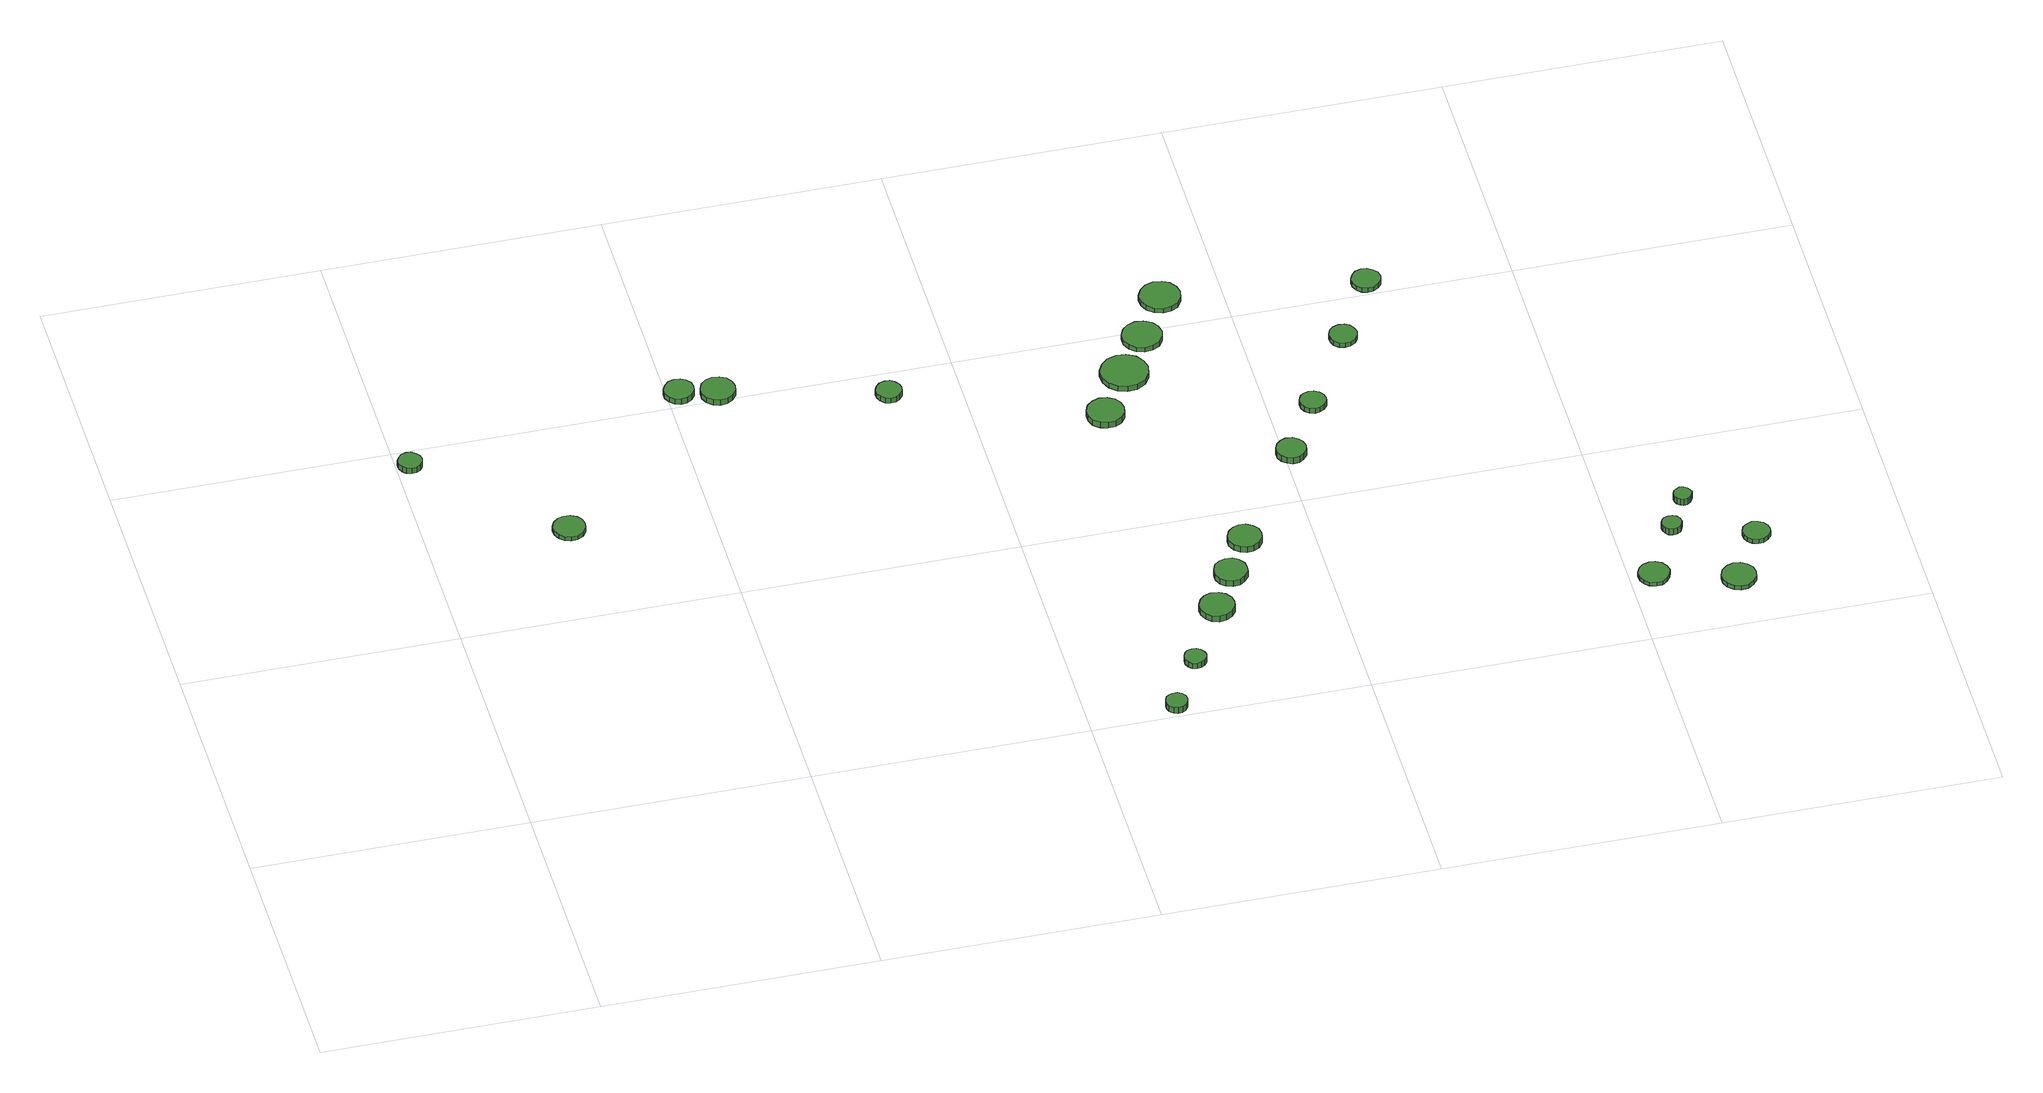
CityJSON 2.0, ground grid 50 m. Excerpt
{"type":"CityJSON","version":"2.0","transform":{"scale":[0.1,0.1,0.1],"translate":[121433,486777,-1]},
"CityObjects":{
"tree1":{"type":"SolitaryVegetationObject","attributes":{"function":"something"},"geometry":[{"type":"MultiSurface","lod":"1","boundaries":[[[0,1,2,3,4,5,6,7,8,9,10,11,12,13,14]],[[15,16,17,18,19,20,21,22,23,24,25,26,27,28,29]],[[0,29,28,1]],[[1,28,27,2]],[[2,27,26,3]],[[3,26,25,4]],[[4,25,24,5]],[[5,24,23,6]],[[6,23,22,7]],[[7,22,21,8]],[[8,21,20,9]],[[9,20,19,10]],[[10,19,18,11]],[[11,18,17,12]],[[12,17,16,13]],[[13,16,15,14]],[[14,15,29,0]]]}]},
"tree2":{"type":"SolitaryVegetationObject","attributes":{"function":"something"},"geometry":[{"type":"MultiSurface","lod":"1","boundaries":[[[30,31,32,33,34,35,36,37,38,39,40,41,42,43,44]],[[45,46,47,48,49,50,51,52,53,54,55,56,57,58,59]],[[30,59,58,31]],[[31,58,57,32]],[[32,57,56,33]],[[33,56,55,34]],[[34,55,54,35]],[[35,54,53,36]],[[36,53,52,37]],[[37,52,51,38]],[[38,51,50,39]],[[39,50,49,40]],[[40,49,48,41]],[[41,48,47,42]],[[42,47,46,43]],[[43,46,45,44]],[[44,45,59,30]]]}]},
"tree3":{"type":"SolitaryVegetationObject","attributes":{"function":"something"},"geometry":[{"type":"MultiSurface","lod":"1","boundaries":[[[60,61,62,63,64,65,66,67,68,69,70,71,72,73,74]],[[75,76,77,78,79,80,81,82,83,84,85,86,87,88,89]],[[60,89,88,61]],[[61,88,87,62]],[[62,87,86,63]],[[63,86,85,64]],[[64,85,84,65]],[[65,84,83,66]],[[66,83,82,67]],[[67,82,81,68]],[[68,81,80,69]],[[69,80,79,70]],[[70,79,78,71]],[[71,78,77,72]],[[72,77,76,73]],[[73,76,75,74]],[[74,75,89,60]]]}]},
"tree4":{"type":"SolitaryVegetationObject","attributes":{"function":"something"},"geometry":[{"type":"MultiSurface","lod":"1","boundaries":[[[90,91,92,93,94,95,96,97,98,99,100,101,102,103,104]],[[105,106,107,108,109,110,111,112,113,114,115,116,117,118,119]],[[90,119,118,91]],[[91,118,117,92]],[[92,117,116,93]],[[93,116,115,94]],[[94,115,114,95]],[[95,114,113,96]],[[96,113,112,97]],[[97,112,111,98]],[[98,111,110,99]],[[99,110,109,100]],[[100,109,108,101]],[[101,108,107,102]],[[102,107,106,103]],[[103,106,105,104]],[[104,105,119,90]]]}]},
"tree5":{"type":"SolitaryVegetationObject","attributes":{"function":"something"},"geometry":[{"type":"MultiSurface","lod":"1","boundaries":[[[120,121,122,123,124,125,126,127,128,129,130,131,132,133,134]],[[135,136,137,138,139,140,141,142,143,144,145,146,147,148,149]],[[120,149,148,121]],[[121,148,147,122]],[[122,147,146,123]],[[123,146,145,124]],[[124,145,144,125]],[[125,144,143,126]],[[126,143,142,127]],[[127,142,141,128]],[[128,141,140,129]],[[129,140,139,130]],[[130,139,138,131]],[[131,138,137,132]],[[132,137,136,133]],[[133,136,135,134]],[[134,135,149,120]]]}]},
"tree6":{"type":"SolitaryVegetationObject","attributes":{"function":"something"},"geometry":[{"type":"MultiSurface","lod":"1","boundaries":[[[150,151,152,153,154,155,156,157,158,159,160,161,162,163,164]],[[165,166,167,168,169,170,171,172,173,174,175,176,177,178,179]],[[150,179,178,151]],[[151,178,177,152]],[[152,177,176,153]],[[153,176,175,154]],[[154,175,174,155]],[[155,174,173,156]],[[156,173,172,157]],[[157,172,171,158]],[[158,171,170,159]],[[159,170,169,160]],[[160,169,168,161]],[[161,168,167,162]],[[162,167,166,163]],[[163,166,165,164]],[[164,165,179,150]]]}]},
"tree7":{"type":"SolitaryVegetationObject","attributes":{"function":"something"},"geometry":[{"type":"MultiSurface","lod":"1","boundaries":[[[180,181,182,183,184,185,186,187,188,189,190,191,192,193,194]],[[195,196,197,198,199,200,201,202,203,204,205,206,207,208,209]],[[180,209,208,181]],[[181,208,207,182]],[[182,207,206,183]],[[183,206,205,184]],[[184,205,204,185]],[[185,204,203,186]],[[186,203,202,187]],[[187,202,201,188]],[[188,201,200,189]],[[189,200,199,190]],[[190,199,198,191]],[[191,198,197,192]],[[192,197,196,193]],[[193,196,195,194]],[[194,195,209,180]]]}]},
"tree8":{"type":"SolitaryVegetationObject","attributes":{"function":"something"},"geometry":[{"type":"MultiSurface","lod":"1","boundaries":[[[210,211,212,213,214,215,216,217,218,219,220,221,222,223,224]],[[225,226,227,228,229,230,231,232,233,234,235,236,237,238,239]],[[210,239,238,211]],[[211,238,237,212]],[[212,237,236,213]],[[213,236,235,214]],[[214,235,234,215]],[[215,234,233,216]],[[216,233,232,217]],[[217,232,231,218]],[[218,231,230,219]],[[219,230,229,220]],[[220,229,228,221]],[[221,228,227,222]],[[222,227,226,223]],[[223,226,225,224]],[[224,225,239,210]]]}]},
"tree9":{"type":"SolitaryVegetationObject","attributes":{"function":"something"},"geometry":[{"type":"MultiSurface","lod":"1","boundaries":[[[240,241,242,243,244,245,246,247,248,249,250,251,252,253,254]],[[255,256,257,258,259,260,261,262,263,264,265,266,267,268,269]],[[240,269,268,241]],[[241,268,267,242]],[[242,267,266,243]],[[243,266,265,244]],[[244,265,264,245]],[[245,264,263,246]],[[246,263,262,247]],[[247,262,261,248]],[[248,261,260,249]],[[249,260,259,250]],[[250,259,258,251]],[[251,258,257,252]],[[252,257,256,253]],[[253,256,255,254]],[[254,255,269,240]]]}]},
"tree10":{"type":"SolitaryVegetationObject","attributes":{"function":"something"},"geometry":[{"type":"MultiSurface","lod":"1","boundaries":[[[270,271,272,273,274,275,276,277,278,279,280,281,282,283,284]],[[285,286,287,288,289,290,291,292,293,294,295,296,297,298,299]],[[270,299,298,271]],[[271,298,297,272]],[[272,297,296,273]],[[273,296,295,274]],[[274,295,294,275]],[[275,294,293,276]],[[276,293,292,277]],[[277,292,291,278]],[[278,291,290,279]],[[279,290,289,280]],[[280,289,288,281]],[[281,288,287,282]],[[282,287,286,283]],[[283,286,285,284]],[[284,285,299,270]]]}]},
"tree11":{"type":"SolitaryVegetationObject","attributes":{"function":"something"},"geometry":[{"type":"MultiSurface","lod":"1","boundaries":[[[300,301,302,303,304,305,306,307,308,309,310,311,312,313,314]],[[315,316,317,318,319,320,321,322,323,324,325,326,327,328,329]],[[300,329,328,301]],[[301,328,327,302]],[[302,327,326,303]],[[303,326,325,304]],[[304,325,324,305]],[[305,324,323,306]],[[306,323,322,307]],[[307,322,321,308]],[[308,321,320,309]],[[309,320,319,310]],[[310,319,318,311]],[[311,318,317,312]],[[312,317,316,313]],[[313,316,315,314]],[[314,315,329,300]]]}]},
"tree12":{"type":"SolitaryVegetationObject","attributes":{"function":"something"},"geometry":[{"type":"MultiSurface","lod":"1","boundaries":[[[330,331,332,333,334,335,336,337,338,339,340,341,342,343,344]],[[345,346,347,348,349,350,351,352,353,354,355,356,357,358,359]],[[330,359,358,331]],[[331,358,357,332]],[[332,357,356,333]],[[333,356,355,334]],[[334,355,354,335]],[[335,354,353,336]],[[336,353,352,337]],[[337,352,351,338]],[[338,351,350,339]],[[339,350,349,340]],[[340,349,348,341]],[[341,348,347,342]],[[342,347,346,343]],[[343,346,345,344]],[[344,345,359,330]]]}]},
"tree13":{"type":"SolitaryVegetationObject","attributes":{"function":"something"},"geometry":[{"type":"MultiSurface","lod":"1","boundaries":[[[360,361,362,363,364,365,366,367,368,369,370,371,372,373,374]],[[375,376,377,378,379,380,381,382,383,384,385,386,387,388,389]],[[360,389,388,361]],[[361,388,387,362]],[[362,387,386,363]],[[363,386,385,364]],[[364,385,384,365]],[[365,384,383,366]],[[366,383,382,367]],[[367,382,381,368]],[[368,381,380,369]],[[369,380,379,370]],[[370,379,378,371]],[[371,378,377,372]],[[372,377,376,373]],[[373,376,375,374]],[[374,375,389,360]]]}]},
"tree14":{"type":"SolitaryVegetationObject","attributes":{"function":"something"},"geometry":[{"type":"MultiSurface","lod":"1","boundaries":[[[390,391,392,393,394,395,396,397,398,399,400,401,402,403,404]],[[405,406,407,408,409,410,411,412,413,414,415,416,417,418,419]],[[390,419,418,391]],[[391,418,417,392]],[[392,417,416,393]],[[393,416,415,394]],[[394,415,414,395]],[[395,414,413,396]],[[396,413,412,397]],[[397,412,411,398]],[[398,411,410,399]],[[399,410,409,400]],[[400,409,408,401]],[[401,408,407,402]],[[402,407,406,403]],[[403,406,405,404]],[[404,405,419,390]]]}]},
"tree15":{"type":"SolitaryVegetationObject","attributes":{"function":"something"},"geometry":[{"type":"MultiSurface","lod":"1","boundaries":[[[420,421,422,423,424,425,426,427,428,429,430,431,432,433,434]],[[435,436,437,438,439,440,441,442,443,444,445,446,447,448,449]],[[420,449,448,421]],[[421,448,447,422]],[[422,447,446,423]],[[423,446,445,424]],[[424,445,444,425]],[[425,444,443,426]],[[426,443,442,427]],[[427,442,441,428]],[[428,441,440,429]],[[429,440,439,430]],[[430,439,438,431]],[[431,438,437,432]],[[432,437,436,433]],[[433,436,435,434]],[[434,435,449,420]]]}]},
"tree16":{"type":"SolitaryVegetationObject","attributes":{"function":"something"},"geometry":[{"type":"MultiSurface","lod":"1","boundaries":[[[450,451,452,453,454,455,456,457,458,459,460,461,462,463,464]],[[465,466,467,468,469,470,471,472,473,474,475,476,477,478,479]],[[450,479,478,451]],[[451,478,477,452]],[[452,477,476,453]],[[453,476,475,454]],[[454,475,474,455]],[[455,474,473,456]],[[456,473,472,457]],[[457,472,471,458]],[[458,471,470,459]],[[459,470,469,460]],[[460,469,468,461]],[[461,468,467,462]],[[462,467,466,463]],[[463,466,465,464]],[[464,465,479,450]]]}]},
"tree17":{"type":"SolitaryVegetationObject","attributes":{"function":"something"},"geometry":[{"type":"MultiSurface","lod":"1","boundaries":[[[480,481,482,483,484,485,486,487,488,489,490,491,492,493,494]],[[495,496,497,498,499,500,501,502,503,504,505,506,507,508,509]],[[480,509,508,481]],[[481,508,507,482]],[[482,507,506,483]],[[483,506,505,484]],[[484,505,504,485]],[[485,504,503,486]],[[486,503,502,487]],[[487,502,501,488]],[[488,501,500,489]],[[489,500,499,490]],[[490,499,498,491]],[[491,498,497,492]],[[492,497,496,493]],[[493,496,495,494]],[[494,495,509,480]]]}]},
"tree18":{"type":"SolitaryVegetationObject","attributes":{"function":"something"},"geometry":[{"type":"MultiSurface","lod":"1","boundaries":[[[510,511,512,513,514,515,516,517,518,519,520,521,522,523,524]],[[525,526,527,528,529,530,531,532,533,534,535,536,537,538,539]],[[510,539,538,511]],[[511,538,537,512]],[[512,537,536,513]],[[513,536,535,514]],[[514,535,534,515]],[[515,534,533,516]],[[516,533,532,517]],[[517,532,531,518]],[[518,531,530,519]],[[519,530,529,520]],[[520,529,528,521]],[[521,528,527,522]],[[522,527,526,523]],[[523,526,525,524]],[[524,525,539,510]]]}]},
"tree19":{"type":"SolitaryVegetationObject","attributes":{"function":"something"},"geometry":[{"type":"MultiSurface","lod":"1","boundaries":[[[540,541,542,543,544,545,546,547,548,549,550,551,552,553,554]],[[555,556,557,558,559,560,561,562,563,564,565,566,567,568,569]],[[540,569,568,541]],[[541,568,567,542]],[[542,567,566,543]],[[543,566,565,544]],[[544,565,564,545]],[[545,564,563,546]],[[546,563,562,547]],[[547,562,561,548]],[[548,561,560,549]],[[549,560,559,550]],[[550,559,558,551]],[[551,558,557,552]],[[552,557,556,553]],[[553,556,555,554]],[[554,555,569,540]]]}]},
"tree20":{"type":"SolitaryVegetationObject","attributes":{"function":"something"},"geometry":[{"type":"MultiSurface","lod":"1","boundaries":[[[570,571,572,573,574,575,576,577,578,579,580,581,582,583,584]],[[585,586,587,588,589,590,591,592,593,594,595,596,597,598,599]],[[570,599,598,571]],[[571,598,597,572]],[[572,597,596,573]],[[573,596,595,574]],[[574,595,594,575]],[[575,594,593,576]],[[576,593,592,577]],[[577,592,591,578]],[[578,591,590,579]],[[579,590,589,580]],[[580,589,588,581]],[[581,588,587,582]],[[582,587,586,583]],[[583,586,585,584]],[[584,585,599,570]]]}]},
"tree21":{"type":"SolitaryVegetationObject","attributes":{"function":"something"},"geometry":[{"type":"MultiSurface","lod":"1","boundaries":[[[600,601,602,603,604,605,606,607,608,609,610,611,612,613,614]],[[615,616,617,618,619,620,621,622,623,624,625,626,627,628,629]],[[600,629,628,601]],[[601,628,627,602]],[[602,627,626,603]],[[603,626,625,604]],[[604,625,624,605]],[[605,624,623,606]],[[606,623,622,607]],[[607,622,621,608]],[[608,621,620,609]],[[609,620,619,610]],[[610,619,618,611]],[[611,618,617,612]],[[612,617,616,613]],[[613,616,615,614]],[[614,615,629,600]]]}]},
"tree22":{"type":"SolitaryVegetationObject","attributes":{"function":"something"},"geometry":[{"type":"MultiSurface","lod":"1","boundaries":[[[630,631,632,633,634,635,636,637,638,639,640,641,642,643,644]],[[645,646,647,648,649,650,651,652,653,654,655,656,657,658,659]],[[630,659,658,631]],[[631,658,657,632]],[[632,657,656,633]],[[633,656,655,634]],[[634,655,654,635]],[[635,654,653,636]],[[636,653,652,637]],[[637,652,651,638]],[[638,651,650,639]],[[639,650,649,640]],[[640,649,648,641]],[[641,648,647,642]],[[642,647,646,643]],[[643,646,645,644]],[[644,645,659,630]]]}]},
"tree23":{"type":"SolitaryVegetationObject","attributes":{"function":"something"},"geometry":[{"type":"MultiSurface","lod":"1","boundaries":[[[660,661,662,663,664,665,666,667,668,669,670,671,672,673,674]],[[675,676,677,678,679,680,681,682,683,684,685,686,687,688,689]],[[660,689,688,661]],[[661,688,687,662]],[[662,687,686,663]],[[663,686,685,664]],[[664,685,684,665]],[[665,684,683,666]],[[666,683,682,667]],[[667,682,681,668]],[[668,681,680,669]],[[669,680,679,670]],[[670,679,678,671]],[[671,678,677,672]],[[672,677,676,673]],[[673,676,675,674]],[[674,675,689,660]]]}]}
},
"vertices":[
[46,959,23],[44,968,23],[38,975,23],[31,980,23],[22,981,23],[13,978,23],[7,972,23],[3,964,23],[3,955,23],[7,947,23],[13,941,23],[22,938,23],[31,939,23],[38,943,23],[44,950,23],[44,950,11],[38,943,11],[31,939,11],[22,938,11],[13,941,11],[7,947,11],[3,955,11],[3,964,11],[7,972,11],[13,978,11],[22,981,11],[31,980,11],[38,975,11],[44,968,11],[46,959,11],
[280,732,16],[278,744,16],[271,753,16],[260,759,16],[248,760,16],[237,757,16],[228,749,16],[223,738,16],[223,726,16],[228,715,16],[237,707,16],[248,703,16],[260,704,16],[271,710,16],[278,720,16],[278,720,7],[271,710,7],[260,704,7],[248,703,7],[237,707,7],[228,715,7],[223,726,7],[223,738,7],[228,749,7],[237,757,7],[248,760,7],[260,759,7],[271,753,7],[278,744,7],[280,732,7],
[549,1034,19],[547,1045,19],[540,1054,19],[531,1059,19],[520,1060,19],[509,1057,19],[501,1049,19],[496,1039,19],[496,1028,19],[501,1018,19],[509,1010,19],[520,1007,19],[531,1008,19],[540,1014,19],[547,1023,19],[547,1023,7],[540,1014,7],[531,1008,7],[520,1007,7],[509,1010,7],[501,1018,7],[496,1028,7],[496,1039,7],[501,1049,7],[509,1057,7],[520,1060,7],[531,1059,7],[540,1054,7],[547,1045,7],[549,1034,7],
[619,1019,19],[617,1031,19],[609,1042,19],[598,1048,19],[585,1050,19],[573,1046,19],[563,1037,19],[558,1025,19],[558,1012,19],[563,1001,19],[573,992,19],[585,988,19],[598,989,19],[609,996,19],[617,1006,19],[617,1006,7],[609,996,7],[598,989,7],[585,988,7],[573,992,7],[563,1001,7],[558,1012,7],[558,1025,7],[563,1037,7],[573,1046,7],[585,1050,7],[598,1048,7],[609,1042,7],[617,1031,7],[619,1019,7],
[898,946,18],[896,955,18],[890,963,18],[882,968,18],[872,969,18],[863,966,18],[856,959,18],[852,951,18],[852,941,18],[856,932,18],[863,925,18],[872,922,18],[882,923,18],[890,928,18],[896,936,18],[896,936,7],[890,928,7],[882,923,7],[872,922,7],[863,925,7],[856,932,7],[852,941,7],[852,951,7],[856,959,7],[863,966,7],[872,969,7],[882,968,7],[890,963,7],[896,955,7],[898,946,7],
[1179,28,20],[1177,36,20],[1172,43,20],[1165,47,20],[1157,47,20],[1149,45,20],[1143,40,20],[1140,32,20],[1140,24,20],[1143,16,20],[1149,11,20],[1157,8,20],[1165,9,20],[1172,13,20],[1177,20,20],[1177,20,7],[1172,13,7],[1165,9,7],[1157,8,7],[1149,11,7],[1143,16,7],[1140,24,7],[1140,32,7],[1143,40,7],[1149,45,7],[1157,47,7],[1165,47,7],[1172,43,7],[1177,36,7],[1179,28,7],
[1239,134,19],[1237,142,19],[1232,149,19],[1225,153,19],[1217,154,19],[1209,152,19],[1203,146,19],[1200,139,19],[1200,130,19],[1203,123,19],[1209,117,19],[1217,115,19],[1225,116,19],[1232,120,19],[1237,126,19],[1237,126,7],[1232,120,7],[1225,116,7],[1217,115,7],[1209,117,7],[1203,123,7],[1200,130,7],[1200,139,7],[1203,146,7],[1209,152,7],[1217,154,7],[1225,153,7],[1232,149,7],[1237,142,7],[1239,134,7],
[1319,256,20],[1317,269,20],[1309,280,20],[1298,286,20],[1285,288,20],[1272,284,20],[1263,275,20],[1257,263,20],[1257,250,20],[1263,238,20],[1272,229,20],[1285,225,20],[1298,226,20],[1309,233,20],[1317,244,20],[1317,244,7],[1309,233,7],[1298,226,7],[1285,225,7],[1272,229,7],[1263,238,7],[1257,250,7],[1257,263,7],[1263,275,7],[1272,284,7],[1285,288,7],[1298,286,7],[1309,280,7],[1317,269,7],[1319,256,7],
[1362,336,23],[1360,348,23],[1352,359,23],[1342,365,23],[1329,366,23],[1317,362,23],[1308,354,23],[1303,342,23],[1303,330,23],[1308,318,23],[1317,310,23],[1329,306,23],[1342,307,23],[1352,314,23],[1360,324,23],[1360,324,10],[1352,314,10],[1342,307,10],[1329,306,10],[1317,310,10],[1308,318,10],[1303,330,10],[1303,342,10],[1308,354,10],[1317,362,10],[1329,366,10],[1342,365,10],[1352,359,10],[1360,348,10],[1362,336,10],
[1258,799,21],[1255,812,21],[1247,823,21],[1235,830,21],[1221,832,21],[1208,827,21],[1197,818,21],[1192,806,21],[1192,792,21],[1197,779,21],[1208,770,21],[1221,766,21],[1235,767,21],[1247,774,21],[1255,785,21],[1255,785,8],[1247,774,8],[1235,767,8],[1221,766,8],[1208,770,8],[1197,779,8],[1192,792,8],[1192,806,8],[1197,818,8],[1208,827,8],[1221,832,8],[1235,830,8],[1247,823,8],[1255,812,8],[1258,799,8],
[1407,415,25],[1405,427,25],[1397,437,25],[1386,444,25],[1374,445,25],[1362,441,25],[1353,433,25],[1347,421,25],[1347,409,25],[1353,397,25],[1362,389,25],[1374,385,25],[1386,386,25],[1397,392,25],[1405,403,25],[1405,403,12],[1397,392,12],[1386,386,12],[1374,385,12],[1362,389,12],[1353,397,12],[1347,409,12],[1347,421,12],[1353,433,12],[1362,441,12],[1374,445,12],[1386,444,12],[1397,437,12],[1405,427,12],[1407,415,12],
[1325,895,18],[1321,912,18],[1311,927,18],[1295,936,18],[1278,937,18],[1261,932,18],[1248,920,18],[1240,904,18],[1240,886,18],[1248,870,18],[1261,858,18],[1278,853,18],[1295,854,18],[1311,863,18],[1321,878,18],[1321,878,7],[1311,863,7],[1295,854,7],[1278,853,7],[1261,858,7],[1248,870,7],[1240,886,7],[1240,904,7],[1248,920,7],[1261,932,7],[1278,937,7],[1295,936,7],[1311,927,7],[1321,912,7],[1325,895,7],
[1371,981,17],[1368,996,17],[1359,1008,17],[1346,1015,17],[1331,1017,17],[1317,1012,17],[1306,1002,17],[1300,989,17],[1300,974,17],[1306,961,17],[1317,951,17],[1331,946,17],[1346,948,17],[1359,955,17],[1368,967,17],[1368,967,7],[1359,955,7],[1346,948,7],[1331,946,7],[1317,951,7],[1306,961,7],[1300,974,7],[1300,989,7],[1306,1002,7],[1317,1012,7],[1331,1017,7],[1346,1015,7],[1359,1008,7],[1368,996,7],[1371,981,7],
[1538,622,23],[1536,633,23],[1529,642,23],[1520,648,23],[1508,649,23],[1498,645,23],[1490,638,23],[1485,628,23],[1485,616,23],[1490,606,23],[1498,599,23],[1508,595,23],[1520,596,23],[1529,602,23],[1536,611,23],[1536,611,10],[1529,602,10],[1520,596,10],[1508,595,10],[1498,599,10],[1490,606,10],[1485,616,10],[1485,628,10],[1490,638,10],[1498,645,10],[1508,649,10],[1520,648,10],[1529,642,10],[1536,633,10],[1538,622,10],
[1427,1075,17],[1424,1089,17],[1415,1102,17],[1402,1109,17],[1387,1111,17],[1372,1106,17],[1361,1096,17],[1354,1082,17],[1354,1067,17],[1361,1053,17],[1372,1043,17],[1387,1038,17],[1402,1040,17],[1415,1047,17],[1424,1060,17],[1424,1060,7],[1415,1047,7],[1402,1040,7],[1387,1038,7],[1372,1043,7],[1361,1053,7],[1354,1067,7],[1354,1082,7],[1361,1096,7],[1372,1106,7],[1387,1111,7],[1402,1109,7],[1415,1102,7],[1424,1089,7],[1427,1075,7],
[1604,742,18],[1602,751,18],[1596,759,18],[1587,764,18],[1578,765,18],[1568,762,18],[1561,756,18],[1557,747,18],[1557,737,18],[1561,728,18],[1568,721,18],[1578,718,18],[1587,719,18],[1596,724,18],[1602,732,18],[1602,732,7],[1596,724,7],[1587,719,7],[1578,718,7],[1568,721,7],[1561,728,7],[1557,737,7],[1557,747,7],[1561,756,7],[1568,762,7],[1578,765,7],[1587,764,7],[1596,759,7],[1602,751,7],[1604,742,7],
[1698,899,17],[1696,909,17],[1690,918,17],[1681,923,17],[1671,924,17],[1661,921,17],[1653,914,17],[1649,904,17],[1649,894,17],[1653,884,17],[1661,877,17],[1671,874,17],[1681,875,17],[1690,881,17],[1696,889,17],[1696,889,7],[1690,881,7],[1681,875,7],[1671,874,7],[1661,877,7],[1653,884,7],[1649,894,7],[1649,904,7],[1653,914,7],[1661,921,7],[1671,924,7],[1681,923,7],[1690,918,7],[1696,909,7],[1698,899,7],
[1773,1031,17],[1771,1042,17],[1764,1050,17],[1755,1056,17],[1744,1057,17],[1734,1054,17],[1726,1046,17],[1721,1036,17],[1721,1026,17],[1726,1016,17],[1734,1008,17],[1744,1005,17],[1755,1006,17],[1764,1012,17],[1771,1020,17],[1771,1020,7],[1764,1012,7],[1755,1006,7],[1744,1005,7],[1734,1008,7],[1726,1016,7],[1721,1026,7],[1721,1036,7],[1726,1046,7],[1734,1054,7],[1744,1057,7],[1755,1056,7],[1764,1050,7],[1771,1042,7],[1773,1031,7],
[2072,161,15],[2069,173,15],[2062,182,15],[2052,188,15],[2041,189,15],[2029,185,15],[2021,178,15],[2016,167,15],[2016,155,15],[2021,145,15],[2029,137,15],[2041,133,15],[2052,134,15],[2062,140,15],[2069,150,15],[2069,150,7],[2062,140,7],[2052,134,7],[2041,133,7],[2029,137,7],[2021,145,7],[2016,155,7],[2016,167,7],[2021,178,7],[2029,185,7],[2041,189,7],[2052,188,7],[2062,182,7],[2069,173,7],[2072,161,7],
[2122,275,20],[2120,283,20],[2116,289,20],[2109,293,20],[2102,293,20],[2094,291,20],[2089,286,20],[2086,279,20],[2086,271,20],[2089,265,20],[2094,259,20],[2102,257,20],[2109,258,20],[2116,262,20],[2120,268,20],[2120,268,7],[2116,262,7],[2109,258,7],[2102,257,7],[2094,259,7],[2089,265,7],[2086,271,7],[2086,279,7],[2089,286,7],[2094,291,7],[2102,293,7],[2109,293,7],[2116,289,7],[2120,283,7],[2122,275,7],
[2215,119,16],[2213,132,16],[2205,142,16],[2194,148,16],[2181,150,16],[2169,146,16],[2159,137,16],[2154,125,16],[2154,113,16],[2159,101,16],[2169,92,16],[2181,88,16],[2194,89,16],[2205,96,16],[2213,106,16],[2213,106,7],[2205,96,7],[2194,89,7],[2181,88,7],[2169,92,7],[2159,101,7],[2154,113,7],[2154,125,7],[2159,137,7],[2169,146,7],[2181,150,7],[2194,148,7],[2205,142,7],[2213,132,7],[2215,119,7],
[2157,344,21],[2155,351,21],[2151,356,21],[2145,360,21],[2138,361,21],[2132,358,21],[2127,354,21],[2124,347,21],[2124,341,21],[2127,334,21],[2132,330,21],[2138,327,21],[2145,328,21],[2151,332,21],[2155,337,21],[2155,337,8],[2151,332,8],[2145,328,8],[2138,327,8],[2132,330,8],[2127,334,8],[2124,341,8],[2124,347,8],[2127,354,8],[2132,358,8],[2138,361,8],[2145,360,8],[2151,356,8],[2155,351,8],[2157,344,8],
[2266,222,17],[2264,232,17],[2258,240,17],[2249,245,17],[2239,247,17],[2229,243,17],[2221,237,17],[2217,227,17],[2217,217,17],[2221,208,17],[2229,201,17],[2239,198,17],[2249,199,17],[2258,204,17],[2264,212,17],[2264,212,8],[2258,204,8],[2249,199,8],[2239,198,8],[2229,201,8],[2221,208,8],[2217,217,8],[2217,227,8],[2221,237,8],[2229,243,8],[2239,247,8],[2249,245,8],[2258,240,8],[2264,232,8],[2266,222,8]
]}
